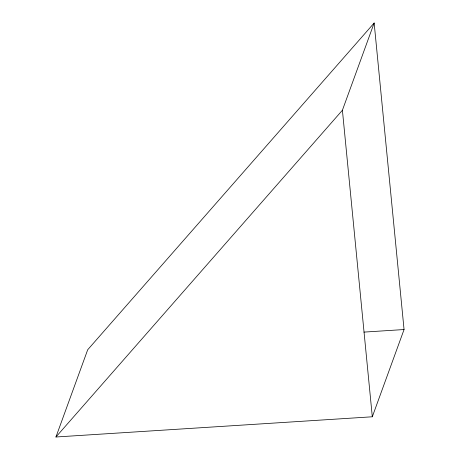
<?xml version="1.0" encoding="UTF-8"?>
<svg xmlns="http://www.w3.org/2000/svg" width="460" height="460" viewBox="0 0 460 460"><rect width="100%" height="100%" fill="white"/><g stroke="black" fill="none" stroke-linecap="round" stroke-linejoin="round"><path stroke-width="0.69" d="M55.942 437L87.693 349.761L374.158 23L404.058 329.544L372.307 416.783L55.942 437L342.407 110.239L374.158 23M363.975 332.103L404.058 329.544M342.407 110.239L372.307 416.783"/></g></svg>
